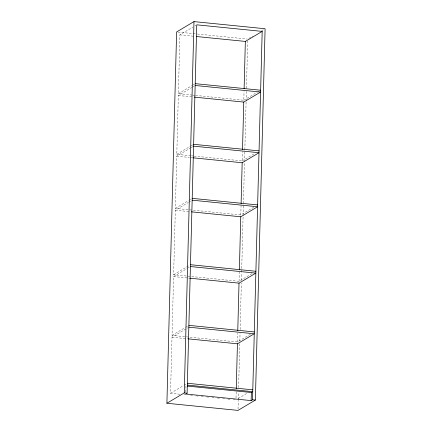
<?xml version="1.0" encoding="UTF-8"?>
<svg xmlns="http://www.w3.org/2000/svg" width="432" height="432" viewBox="0 0 432 432"><rect width="100%" height="100%" fill="white"/><g stroke="black" fill="none" stroke-linecap="round" stroke-linejoin="round"><path stroke-width="0.32" stroke-dasharray="2.16 1.62" d="M179.879 394.232L170.532 393.293L172.001 337.23L187.709 327.866M250.382 334.276L237.481 341.966L172.049 335.394L173.588 276.572L187.051 268.547M251.969 273.618L239.069 281.308L173.637 274.736L175.327 210.217L188.228 202.527M253.708 207.263L240.802 214.958L175.376 208.381L176.742 156.173L190.204 148.149M190.809 155.747L176.791 154.337L178.33 95.515L191.792 87.491M192.397 95.083L178.378 93.679L179.917 34.857L192.823 27.162M185.76 392.002L185.922 385.933M236.012 397.867L236.174 391.862M237.481 341.966L237.708 333.277M239.069 281.308L239.312 271.901M240.802 214.958L241.051 205.583M194.146 156.082L242.222 160.909L242.465 151.551M195.739 95.423L243.81 100.251L244.037 91.562M238.048 409.05L238.28 400.291M238.297 399.616L238.491 392.207M238.615 387.488L239.76 343.688M239.83 340.988L240.046 332.905M240.133 329.535L241.353 283.036M241.423 280.341L241.618 272.927M241.634 272.257L243.097 216.324M243.113 215.649L243.416 204.196M243.432 203.521L244.507 162.416M244.528 161.741L244.825 150.282M244.847 149.607L246.1 101.763M246.116 101.088L246.38 90.985M246.451 88.285L247.687 41.116M195.064 25.828L196.187 25.159M248.897 38.405L252.947 35.991M261.625 30.818L263.363 29.781M178.378 93.679L191.84 85.649M192.402 85.315L194.648 83.975M192.353 87.156L194.6 85.817M243.81 100.251L257.272 92.227M257.834 91.892L259.519 90.887M176.791 154.337L190.253 146.308M190.814 145.973L193.061 144.639M190.766 147.814L193.012 146.475M242.222 160.909L255.123 153.22M175.376 208.381L188.276 200.691M188.838 200.356L191.084 199.017M188.789 202.192L191.036 200.853M173.637 274.736L189.346 265.372M187.612 268.213L189.297 267.208M172.049 335.394L184.95 327.699M185.512 327.364L187.758 326.03M170.532 393.293L183.433 385.603M183.994 385.268L186.241 383.929M238.205 398.531L247.185 393.179M177.968 32.081L196.754 33.971M197.424 34.036L247.066 39.026M179.917 34.857L193.941 36.266M193.066 95.153L195.07 95.353M178.33 95.515L192.348 96.925M191.479 155.812L193.482 156.011M176.742 156.173L189.427 157.448M190.096 157.518L192.1 157.718M175.327 210.217L189.346 211.626M173.588 276.572L188.946 278.116M172.001 337.23L187.358 338.774M183.886 394.637L187.223 394.972M190.561 395.307L192.564 395.507M195.901 395.847L197.905 396.047M201.242 396.382L203.245 396.581M206.588 396.916L208.586 397.121M211.928 397.456L213.932 397.656M217.269 397.991L219.272 398.191M222.61 398.531L224.613 398.731M227.95 399.065L229.954 399.265M233.291 399.6L235.294 399.805"/><path stroke-width="0.65" d="M166.903 403.256L176.623 31.946L193.984 21.6L265.097 28.744L255.377 400.054L238.016 410.4L166.903 403.256L184.264 392.904L187.105 393.19L196.749 24.824L262.181 31.396L252.531 399.767L251.138 400.599L185.706 394.022L187.105 393.19M184.264 392.904L193.984 21.6M236.261 388.525L237.433 343.807L254.259 333.774L188.833 327.197M237.778 330.604L239.02 283.149L255.852 273.116L190.42 266.539M239.366 269.887L240.759 216.794L257.585 206.761L192.159 200.183M241.105 203.58L242.174 162.751L259 152.717L193.574 146.14M242.519 149.548L243.761 102.087L260.593 92.054L195.161 85.482M244.107 88.889L245.349 41.429L262.181 31.396M251.138 400.599L251.354 392.504L252.747 391.673L187.315 385.101M196.609 36.531L245.349 41.429M195.21 83.646L260.642 90.218M194.351 97.124L243.761 102.087M193.622 144.304L259.049 150.876M192.764 157.783L242.174 162.751M192.202 198.347L257.634 204.925M191.349 211.831L240.759 216.794M190.469 264.703L255.901 271.274M189.61 278.181L239.02 283.149M188.881 325.361L254.308 331.933M188.023 338.839L237.433 343.807M187.364 383.26L252.796 389.837M187.256 386.068L251.354 392.504M252.531 399.767L255.377 400.054"/></g></svg>
